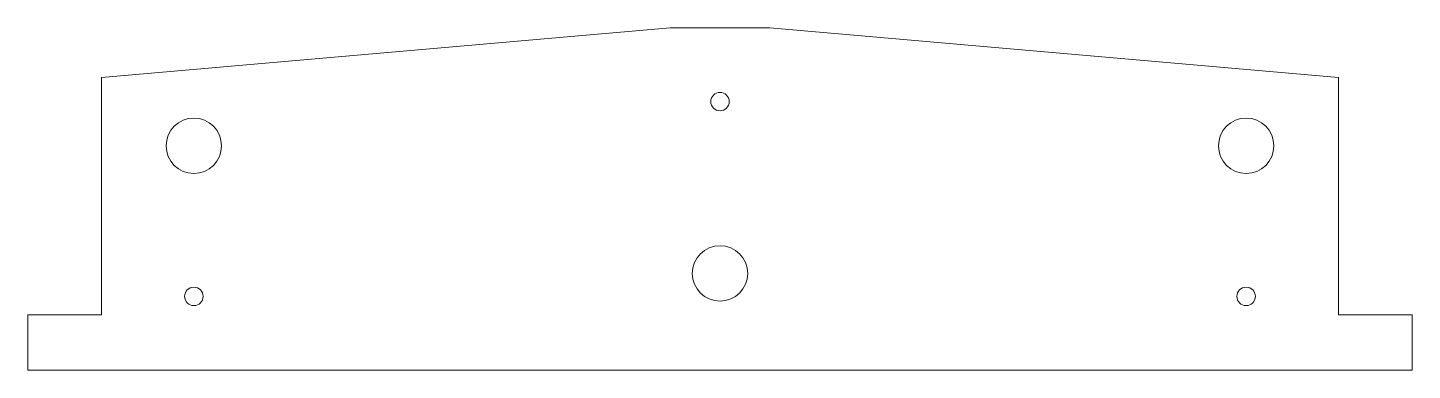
# Model space of a CAD drawing. Header units: millimetres. Extents: x -75 to 75, y -37 to 0.
import ezdxf

# ---------------------------------------------------------------- set-up
doc = ezdxf.new("R2010")
doc.units = ezdxf.units.MM

msp = doc.modelspace()

# ---------------------------------------------------------------- linework, layer by layer
at = {"color": 7, "linetype": 'Continuous', "lineweight": 15}
for p, q in [((-5.39, -0.39), (-67, -5.78)), ((5.39, -0.39), (-5.39, -0.39)), ((67, -5.78), (5.39, -0.39)), ((-67, -5.78), (-67, -31.49)), ((67, -31.49), (67, -5.78)), ((-75, -31.49), (-75, -37.49)), ((-67, -31.49), (-75, -31.49)), ((75, -31.49), (67, -31.49)), ((75, -37.49), (75, -31.49)), ((-75, -37.49), (75, -37.49))]:
    msp.add_line(p, q, dxfattribs=at)
for centre, radius in [((0, -8.39), 1), ((-57, -13.18), 3), ((57, -13.18), 3), ((0, -27), 3), ((-57, -29.49), 1), ((57, -29.49), 1)]:
    msp.add_circle(centre, radius, dxfattribs=at)

doc.saveas('drawing.dxf')
